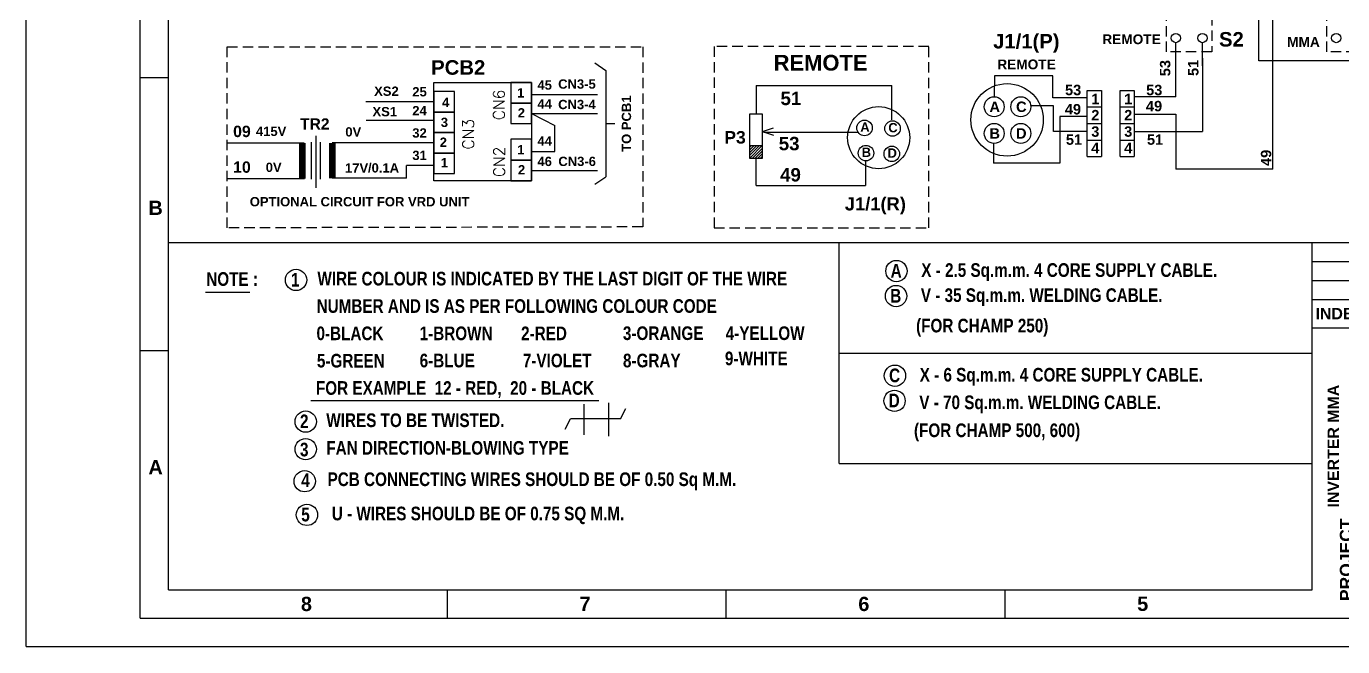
# Model space of a CAD drawing. Header units: millimetres. Extents: x 0 to 462, y 0 to 344.
# Drawn here: x 0 to 254.4, y 0 to 119.9 of the extents above; entities that cross this region are included whole.
import ezdxf
from ezdxf.enums import TextEntityAlignment as Align

# ---------------------------------------------------------------- set-up
doc = ezdxf.new("R2010")
doc.units = ezdxf.units.MM
doc.header["$LTSCALE"] = 8
doc.header["$MEASUREMENT"] = 0
doc.linetypes.add('HIDDEN', pattern=[0.375, 0.25, -0.125])
for name, color, linetype in [('A3', 7, 'Continuous'), ('AA2', 3, 'Continuous'), ('NP', 7, 'Continuous')]:
    doc.layers.add(name, color=color, linetype=linetype)
doc.styles.add('ador', font='arialbd.ttf')
doc.styles.add('ROMAND', font='ROMAND.SHX')
doc.styles.add('ROMANS', font='arialbd.ttf')

msp = doc.modelspace()

# ---------------------------------------------------------------- hatches: boundary and pattern name
h = msp.add_hatch()
h.set_pattern_fill('ANSI31', color=256, scale=2.973806, angle=360, style=0)
h.set_pattern_definition([(225, (305.63306, 138.78126), (0.2628498, -0.2628498), [])])
h.paths.add_polyline_path([(142.27, 96.78), (142.27, 94.48), (139.78, 94.48), (139.78, 96.78)])

# ---------------------------------------------------------------- linework, layer by layer
at = {"color": 3, "ltscale": 6}
for p, q in [((0, 0), (0, 343.79)), ((22, 5.5), (22, 338.29)), ((27.5, 11), (27.5, 332.79)), ((22, 110), (27.5, 110)), ((27.5, 78.1), (456.5, 78.1)), ((157.13, 35.38), (157.13, 78.1)), ((248.56, 11), (248.56, 78.1)), ((248.6, 74.43), (352, 74.43)), ((248.6, 70.76), (352, 70.76)), ((248.6, 67.1), (352, 67.1)), ((248.6, 61.6), (456.5, 61.6)), ((22, 57.2), (27.5, 57.2)), ((157.13, 56.74), (248.56, 56.74)), ((157.13, 35.38), (248.56, 35.38)), ((27.5, 11), (248.56, 11)), ((81.4, 5.5), (81.4, 11)), ((135.3, 5.5), (135.3, 11)), ((189.2, 5.5), (189.2, 11)), ((22, 5.5), (456.5, 5.5)), ((248.6, 5.5), (456.5, 5.5)), ((0, 0), (462, 0))]:
    msp.add_line(p, q, dxfattribs=at)
at = {"color": 4}
for p, q in [((222.2, 106.24), (222.2, 116.7)), ((227.34, 112.23), (227.34, 116.7)), ((222.2, 102.88), (222.2, 92.25))]:
    msp.add_line(p, q, dxfattribs=at)
for p, q in [((141.07, 108.41), (167.31, 108.41)), ((141.07, 108.41), (141.07, 102.92)), ((142.28, 99.54), (144.4, 100.26)), ((142.28, 99.54), (144.4, 98.82)), ((142.59, 99.44), (160.75, 99.44)), ((38.85, 97.33), (53.7, 97.33)), ((38.85, 97.33), (53.7, 97.33)), ((55.07, 97.48), (55.07, 90.31)), ((55.07, 97.48), (55.07, 90.31)), ((55.94, 98.72), (55.94, 88.64)), ((55.94, 98.72), (55.94, 88.64)), ((56.8, 97.48), (56.8, 90.31)), ((56.8, 97.48), (56.8, 90.31)), ((142.27, 96.78), (139.78, 96.78)), ((141.07, 89.09), (141.07, 94.42)), ((78.75, 93), (73.49, 93)), ((78.75, 93), (73.49, 93)), ((38.85, 90.43), (53.75, 90.43)), ((38.85, 90.43), (53.75, 90.43)), ((141.07, 89.09), (162.21, 89.09)), ((34.61, 68.48), (43.22, 68.48)), ((54.99, 47.54), (110.65, 47.54)), ((107.75, 46.83), (107.75, 40.94)), ((112.54, 47.12), (112.54, 40.65)), ((114.87, 44.03), (115.86, 46.01)), ((104.18, 42.05), (105.17, 44.03)), ((114.87, 44.03), (105.17, 44.03))]:
    msp.add_line(p, q)
at = {"color": 2, "linetype": 'HIDDEN'}
msp.add_lwpolyline([(132.93, 115.95), (132.93, 80.92), (174.47, 80.92), (174.47, 115.95)], close=True, dxfattribs=at)
for points in [[(82.75, 107.26), (78.75, 107.26), (78.75, 103.3), (82.75, 103.3)], [(82.75, 107.26), (78.75, 107.26), (78.75, 103.3), (82.75, 103.3)], [(97.64, 108.99), (93.64, 108.99), (93.64, 105.03), (97.64, 105.03)], [(97.64, 108.99), (93.64, 108.99), (93.64, 105.03), (97.64, 105.03)], [(97.64, 105.03), (93.64, 105.03), (93.64, 101.07), (97.64, 101.07)], [(97.64, 105.03), (93.64, 105.03), (93.64, 101.07), (97.64, 101.07)], [(82.75, 103.3), (78.75, 103.3), (78.75, 99.34), (82.75, 99.34)], [(82.75, 103.3), (78.75, 103.3), (78.75, 99.34), (82.75, 99.34)], [(139.78, 94.42), (142.27, 94.42), (142.27, 102.92), (139.78, 102.92)], [(82.75, 99.34), (78.75, 99.34), (78.75, 95.38), (82.75, 95.38)], [(82.75, 99.34), (78.75, 99.34), (78.75, 95.38), (82.75, 95.38)], [(93.68, 98.03), (93.68, 94.03), (97.64, 94.03), (97.64, 98.03)], [(93.68, 98.03), (93.68, 94.03), (97.64, 94.03), (97.64, 98.03)], [(82.75, 95.38), (78.75, 95.38), (78.75, 91.42), (82.75, 91.42)], [(82.75, 95.38), (78.75, 95.38), (78.75, 91.42), (82.75, 91.42)], [(93.68, 94.03), (93.68, 90.03), (97.64, 90.03), (97.64, 94.03)], [(93.68, 94.03), (93.68, 90.03), (97.64, 90.03), (97.64, 94.03)]]:
    msp.add_lwpolyline(points, close=True)
at = {"const_width": 1.28}
for points in [[(53.35, 90.45), (53.35, 97.33)], [(53.35, 90.45), (53.35, 97.33)], [(59.15, 90.5), (59.15, 97.33)], [(59.15, 90.5), (59.15, 97.33)]]:
    msp.add_lwpolyline(points, dxfattribs=at)
at = {"color": 3}
for centre in [(168.2, 72.58), (168.12, 67.74), (167.9, 52.35), (167.9, 52.35), (167.82, 47.5), (167.82, 47.5)]:
    msp.add_circle(centre, 2.06, dxfattribs=at)
for centre, radius in [((52.13, 70.86), 2.06), ((51.63, 71.6), 0), ((54, 43.49), 2.06), ((54, 38.16), 2.06), ((53.82, 31.97), 2.06), ((53.82, 31.97), 2.06), ((54.24, 25.47), 2.06), ((54.24, 25.47), 2.06)]:
    msp.add_circle(centre, radius)
at = {"layer": 'AA2', "color": 0}
msp.add_line((167.31, 101.82), (167.31, 108.41), dxfattribs=at)
at = {"layer": 'NP', "color": 4}
for p, q in [((240.93, 92.25), (240.93, 151.85)), ((238.26, 113.17), (238.26, 122.98)), ((282.63, 113.17), (238.26, 113.17)), ((240.93, 92.25), (222.2, 92.25))]:
    msp.add_line(p, q, dxfattribs=at)
at = {"layer": 'NP', "color": 7, "lineweight": -3}
for p, q in [((109.86, 112.81), (112, 111.36)), ((109.86, 112.81), (112, 111.36)), ((112, 111.36), (112, 90.8)), ((112, 111.36), (112, 90.8)), ((97.64, 103.02), (97.64, 103.02)), ((97.64, 103.02), (102.18, 100.68)), ((97.64, 103.02), (97.64, 103.02)), ((97.64, 103.02), (102.18, 100.68)), ((102.18, 95.67), (102.18, 100.68)), ((102.18, 95.67), (102.18, 100.68)), ((112, 101.08), (113.78, 101.08)), ((112, 101.08), (113.78, 101.08)), ((73.49, 90.5), (73.49, 93)), ((73.49, 90.5), (73.49, 93)), ((109.86, 89.35), (112, 90.8)), ((109.86, 89.35), (112, 90.8))]:
    msp.add_line(p, q, dxfattribs=at)
at = {"layer": 'NP', "color": 4, "lineweight": -3}
for p, q in [((227.34, 113.7), (227.34, 99.54)), ((222.2, 106.24), (214.17, 106.24)), ((214.17, 102.88), (222.2, 102.88)), ((214.17, 99.54), (227.34, 99.54))]:
    msp.add_line(p, q, dxfattribs=at)
at = {"layer": 'NP', "color": 7}
for p, q in [((187.17, 110.27), (187.11, 106.25)), ((198.4, 110.27), (187.17, 110.27)), ((198.4, 106.03), (198.4, 110.27)), ((205.06, 107.48), (207.81, 107.48)), ((205.06, 94.68), (205.06, 107.48)), ((207.81, 107.48), (207.81, 94.68)), ((211.42, 107.48), (214.17, 107.48)), ((211.42, 94.68), (211.42, 107.48)), ((214.17, 107.48), (214.17, 94.68)), ((78.75, 105.28), (65.63, 105.28)), ((78.75, 105.28), (65.63, 105.28)), ((97.64, 106.67), (110.38, 106.67)), ((97.64, 106.67), (110.38, 106.67)), ((198.58, 104.52), (194.16, 104.52)), ((205.06, 106.03), (198.4, 106.03)), ((198.58, 99.54), (198.58, 104.52)), ((97.64, 103.02), (110.38, 103.02)), ((97.64, 103.02), (110.38, 103.02)), ((205.06, 102.43), (199.8, 102.43)), ((199.8, 102.43), (199.8, 93.43)), ((205.06, 104.28), (207.81, 104.28)), ((211.42, 104.28), (214.17, 104.28)), ((78.75, 101.64), (65.69, 101.64)), ((78.75, 101.64), (65.69, 101.64)), ((205.06, 99.54), (198.58, 99.54)), ((205.06, 101.08), (207.81, 101.08)), ((211.42, 101.08), (214.17, 101.08)), ((78.75, 97.33), (59.15, 97.33)), ((78.75, 97.33), (59.15, 97.33)), ((186.98, 97.24), (186.98, 93.43)), ((205.06, 97.88), (207.81, 97.88)), ((211.42, 97.88), (214.17, 97.88)), ((97.68, 95.67), (102.18, 95.67)), ((97.68, 95.67), (102.18, 95.67)), ((205.06, 94.68), (207.81, 94.68)), ((211.42, 94.68), (214.17, 94.68)), ((97.68, 92.02), (110.38, 92.02)), ((97.68, 92.02), (110.38, 92.02)), ((162.21, 93.89), (162.21, 89.09)), ((199.8, 93.43), (186.98, 93.43)), ((73.49, 90.5), (59.15, 90.5)), ((73.49, 90.5), (59.15, 90.5))]:
    msp.add_line(p, q, dxfattribs=at)
at = {"layer": 'NP', "color": 3}
for p, q in [((248.56, 78.1), (381.15, 78.1)), ((27.5, 11), (248.56, 11))]:
    msp.add_line(p, q, dxfattribs=at)
at = {"layer": 'NP', "color": 2, "linetype": 'HIDDEN'}
for points in [[(229.14, 131.04), (229.14, 114.91), (220.4, 114.91), (220.4, 131.04)], [(260.15, 131.04), (260.15, 114.91), (251.41, 114.91), (251.41, 131.04)], [(260.15, 131.04), (260.15, 114.91), (251.41, 114.91), (251.41, 131.04)], [(38.85, 115.89), (119.14, 115.89), (119.14, 81.1), (38.85, 80.92)], [(38.85, 115.89), (119.14, 115.89), (119.14, 81.1), (38.85, 80.92)]]:
    msp.add_lwpolyline(points, close=True, dxfattribs=at)
at = {"layer": 'NP', "color": 7, "lineweight": -3}
msp.add_lwpolyline([(97.64, 90.03), (78.75, 90.03), (78.75, 108.99), (97.64, 108.99)], close=True, dxfattribs=at)
msp.add_lwpolyline([(97.64, 90.03), (78.75, 90.03), (78.75, 108.99), (97.64, 108.99)], close=True, dxfattribs=at)
at = {"layer": 'NP', "color": 2}
for centre, radius in [((222.2, 117.6), 0.896), ((227.34, 117.6), 0.896), ((253.21, 117.6), 0.896), ((253.21, 117.6), 0.896), ((187.09, 104.32), 1.93), ((192.24, 104.32), 1.93), ((187.09, 99.17), 1.93), ((192.24, 99.17), 1.93)]:
    msp.add_circle(centre, radius, dxfattribs=at)
at = {"layer": 'NP', "color": 7, "lineweight": -3}
msp.add_circle((189.58, 101.79), 7, dxfattribs=at)
at = {"layer": 'NP', "color": 7}
for centre, radius in [((164.76, 98.35), 6), ((162.03, 100.23), 1.5), ((167.44, 100.12), 1.5), ((162.3, 95.36), 1.5), ((167.29, 95.22), 1.5)]:
    msp.add_circle(centre, radius, dxfattribs=at)

# ---------------------------------------------------------------- texts
at = {"color": 1, "style": 'ROMANS'}
for s, height, p in [('J1/1(P)', 2.8, (186.89, 115.59)), ('REMOTE', 1.89, (207.99, 116.42)), ('S2', 2.8, (230.55, 115.96)), ('MMA', 1.89, (243.72, 115.9)), ('PCB2', 2.812, (78.24, 110.51)), ('PCB2', 2.812, (78.24, 110.51)), ('REMOTE', 3.038, (144.45, 111.31)), ('REMOTE', 1.89, (187.69, 111.56)), ('45', 1.8, (98.8, 107.62)), ('45', 1.8, (98.8, 107.62)), ('CN3-5', 1.8, (102.8, 107.81)), ('CN3-5', 1.8, (102.8, 107.81)), ('XS2', 1.8, (67.23, 106.43)), ('XS2', 1.8, (67.23, 106.43)), ('25', 1.8, (74.61, 106.32)), ('25', 1.8, (74.61, 106.32)), ('1', 1.8, (94.85, 106.11)), ('1', 1.8, (94.85, 106.11)), ('51', 2.588, (145.78, 104.64)), ('24', 1.8, (74.61, 102.67)), ('24', 1.8, (74.61, 102.67)), ('4', 1.8, (80.35, 104.26)), ('4', 1.8, (80.35, 104.26)), ('44', 1.8, (98.8, 103.98)), ('44', 1.8, (98.8, 103.98)), ('CN3-4', 1.8, (102.8, 103.86)), ('CN3-4', 1.8, (102.8, 103.86)), ('XS1', 1.8, (66.91, 102.48)), ('XS1', 1.8, (66.91, 102.48)), ('3', 1.8, (80.12, 100.41)), ('3', 1.8, (80.12, 100.41)), ('2', 1.8, (94.99, 102.25)), ('2', 1.8, (94.99, 102.25)), ('09', 2.197, (39.97, 98.46)), ('09', 2.197, (39.97, 98.46)), ('0V', 1.8, (61.66, 98.57)), ('0V', 1.8, (61.66, 98.57)), ('32', 1.8, (74.61, 98.36)), ('A', 1.8, (161.2, 99.49)), ('C', 1.8, (166.62, 99.38)), ('2', 1.8, (79.91, 96.57)), ('2', 1.8, (79.91, 96.57)), ('1', 1.8, (94.89, 95.12)), ('1', 1.8, (94.89, 95.12)), ('44', 1.8, (98.8, 96.8)), ('44', 1.8, (98.8, 96.8)), ('53', 2.588, (145.44, 95.92)), ('31', 1.8, (74.61, 94.03)), ('1', 1.8, (80.1, 92.61)), ('1', 1.8, (80.1, 92.61)), ('46', 1.8, (98.8, 92.86)), ('46', 1.8, (98.8, 92.86)), ('CN3-6', 1.8, (102.84, 92.87)), ('CN3-6', 1.8, (102.84, 92.87)), ('B', 1.8, (161.47, 94.62)), ('D', 1.8, (166.47, 94.48)), ('10', 2.197, (39.97, 91.56)), ('10', 2.197, (39.97, 91.56)), ('17V', 1.8, (61.6, 91.58)), ('17V', 1.8, (61.6, 91.58)), ('/0.1A', 1.8, (66.04, 91.61)), ('/0.1A', 1.8, (66.04, 91.61)), ('2', 1.8, (95.03, 91.25)), ('2', 1.8, (95.03, 91.25)), ('49', 2.588, (145.7, 89.88)), ('OPTIONAL CIRCUIT FOR VRD UNIT', 1.8, (43.19, 85.08)), ('OPTIONAL CIRCUIT FOR VRD UNIT', 1.8, (43.19, 85.08))]:
    msp.add_text(s, height=height, dxfattribs=at).set_placement(p)
at = {"color": 1}
for s, height, style, p in [('53', 2.016, 'ROMANS', (221.14, 110.22)), ('51', 2.016, 'ROMANS', (226.58, 110.27)), ('CN6', 2.18, 'ROMAND', (92.45, 101.73)), ('CN6', 2.18, 'ROMAND', (92.45, 101.73)), ('TO PCB1', 1.8, 'ROMANS', (116.9, 95.61)), ('TO PCB1', 1.8, 'ROMANS', (116.9, 95.61)), ('CN3', 2.18, 'ROMAND', (86.52, 96.07)), ('CN3', 2.18, 'ROMAND', (86.52, 96.07)), ('CN2', 2.18, 'ROMAND', (92.49, 90.73)), ('CN2', 2.18, 'ROMAND', (92.49, 90.73)), ('49', 2.016, 'ROMANS', (240.65, 92.88))]:
    msp.add_text(s, height=height, rotation=90, dxfattribs=dict(at, style=style)).set_placement(p)
at = {"color": 2, "style": 'ROMANS'}
for s, p in [('A', (186.17, 103.31)), ('C', (191.31, 103.31)), ('B', (186.17, 98.16)), ('D', (191.31, 98.16))]:
    msp.add_text(s, height=2.02, dxfattribs=at).set_placement(p)
at = {"color": 1, "ltscale": 6, "style": 'ador'}
for s, height, p in [('P3', 2.414, (134.93, 97.21)), ('J1/1(R)', 2.535, (158.22, 84.29))]:
    msp.add_text(s, height=height, dxfattribs=at).set_placement(p)
at = {"color": 3, "ltscale": 6, "style": 'ROMANS'}
msp.add_text('B', height=2.75, dxfattribs=at).set_placement((23.6, 83.42))
at = {"color": 3, "style": 'ROMANS', "width": 0.8}
for s, p in [('A', (167.07, 71.33)), (' X - 2.5 Sq.m.m. 4 CORE SUPPLY CABLE.', (172.17, 71.45)), ('B', (166.99, 66.48)), (' V - 35 Sq.m.m. WELDING CABLE.', (172.09, 66.6)), ('(FOR CHAMP 250)', (171.99, 60.72)), ('C', (166.77, 51.1)), (' X - 6 Sq.m.m. 4 CORE SUPPLY CABLE.', (171.87, 51.22)), ('D', (166.69, 46.25)), (' V - 70 Sq.m.m. WELDING CABLE.', (171.79, 45.89)), ('(FOR CHAMP 500, 600)', (171.58, 40.49))]:
    msp.add_text(s, height=2.64, dxfattribs=at).set_placement(p)
at = {"style": 'ROMANS', "width": 0.8}
for s, p in [('NOTE :', (34.78, 69.72)), ('1', (51.18, 69.59)), ('WIRE COLOUR IS INDICATED BY THE LAST DIGIT OF THE WIRE', (56.27, 69.79)), ('NUMBER AND IS AS PER FOLLOWING COLOUR CODE', (56.11, 64.5)), ('0-BLACK', (56.09, 59.22)), ('1-BROWN', (76.03, 59.22)), ('2-RED', (95.64, 59.22)), ('3-ORANGE', (115.32, 59.25)), ('4-YELLOW', (135.19, 59.25)), ('5-GREEN', (56.17, 53.94)), ('6-BLUE', (76.03, 53.97)), ('7-VIOLET', (95.98, 53.97)), ('8-GRAY', (115.33, 53.97)), ('9-WHITE', (135.04, 54.37)), ('2', (52.9, 42.22)), ('WIRES TO BE TWISTED.', (57.99, 42.43)), ('3', (52.9, 36.77)), ('FAN DIRECTION-BLOWING TYPE', (57.99, 37.09)), ('4', (53.14, 30.83)), ('4', (53.14, 30.83)), ('PCB CONNECTING WIRES SHOULD BE OF 0.50 Sq M.M. ', (58.23, 31.03)), ('PCB CONNECTING WIRES SHOULD BE OF 0.50 Sq M.M. ', (58.23, 31.03)), ('5', (53.14, 24.2)), ('5', (53.14, 24.2)), (' U - WIRES SHOULD BE OF 0.75 SQ M.M.', (58.23, 24.41)), (' U - WIRES SHOULD BE OF 0.75 SQ M.M.', (58.23, 24.41))]:
    msp.add_text(s, height=2.64, dxfattribs=at).set_placement(p)
at = {"color": 3, "ltscale": 6}
for s, height, style, p in [('INDEX', 2.2, 'ador', (253.89, 64.35)), ('8', 2.75, 'ROMANS', (54.14, 8.26)), ('7', 2.75, 'ROMANS', (107.99, 8.26)), ('6', 2.75, 'ROMANS', (161.89, 8.26)), ('5', 2.75, 'ROMANS', (215.79, 8.26))]:
    msp.add_text(s, height=height, dxfattribs=dict(at, style=style)).set_placement(p, align=Align.MIDDLE)
at = {"color": 4, "style": 'ROMANS', "width": 0.8}
msp.add_text('FOR EXAMPLE  12 - RED,  20 - BLACK', height=2.64, dxfattribs=at).set_placement((55.98, 48.66))
at = {"color": 3, "ltscale": 6, "style": 'ador'}
msp.add_text('PROJECT', height=2.42, rotation=90, dxfattribs=at).set_placement((256.32, 8.8))
at = {"color": 2, "attachment_point": 1, "style": 'ROMANS'}
for s, insert, char_height in [('53', (200.78, 108.57), 2.016), ('53', (216.46, 108.57), 2.016), ('49', (200.74, 104.85), 2.016), ('1', (205.85, 106.83), 2.02), ('1', (212.21, 106.83), 2.02), ('49', (216.42, 105.46), 2.016), ('2', (205.85, 103.71), 2.02), ('2', (212.21, 103.71), 2.02), ('3', (205.85, 100.54), 2.02), ('3', (212.21, 100.54), 2.02), ('51', (200.95, 98.99), 2.016), ('4', (205.85, 97.37), 2.02), ('4', (212.21, 97.37), 2.02), ('51', (216.62, 98.99), 2.016)]:
    msp.add_mtext_dynamic_manual_height_columns(s, width=1.9549, gutter_width=1, heights=[0], dxfattribs=dict(at, insert=insert, char_height=char_height))
at = {"color": 1, "linetype": 'ByBlock', "char_height": 1.8, "attachment_point": 5, "style": 'ROMANS'}
for s, insert in [('415V', (47.32, 99.56)), ('415V', (47.32, 99.56)), ('0V', (47.81, 92.61)), ('0V', (47.81, 92.61))]:
    msp.add_mtext(s, dxfattribs=dict(at, insert=insert))
at = {"layer": 'A3', "color": 3, "ltscale": 6, "style": 'ROMANS'}
msp.add_text('A', height=2.75, dxfattribs=at).set_placement((23.6, 33.31))
at = {"layer": 'NP', "color": 1, "ltscale": 2, "style": 'ador'}
msp.add_text('TR2', height=2.16, dxfattribs=at).set_placement((55.76, 101.02), align=Align.MIDDLE)
msp.add_text('TR2', height=2.16, dxfattribs=at).set_placement((55.76, 101.02), align=Align.MIDDLE)
at = {"layer": 'NP', "color": 3, "ltscale": 2, "style": 'ador'}
msp.add_text('INVERTER MMA', height=2.2, rotation=90, dxfattribs=at).set_placement((253.74, 26.88))

doc.saveas('drawing.dxf')
